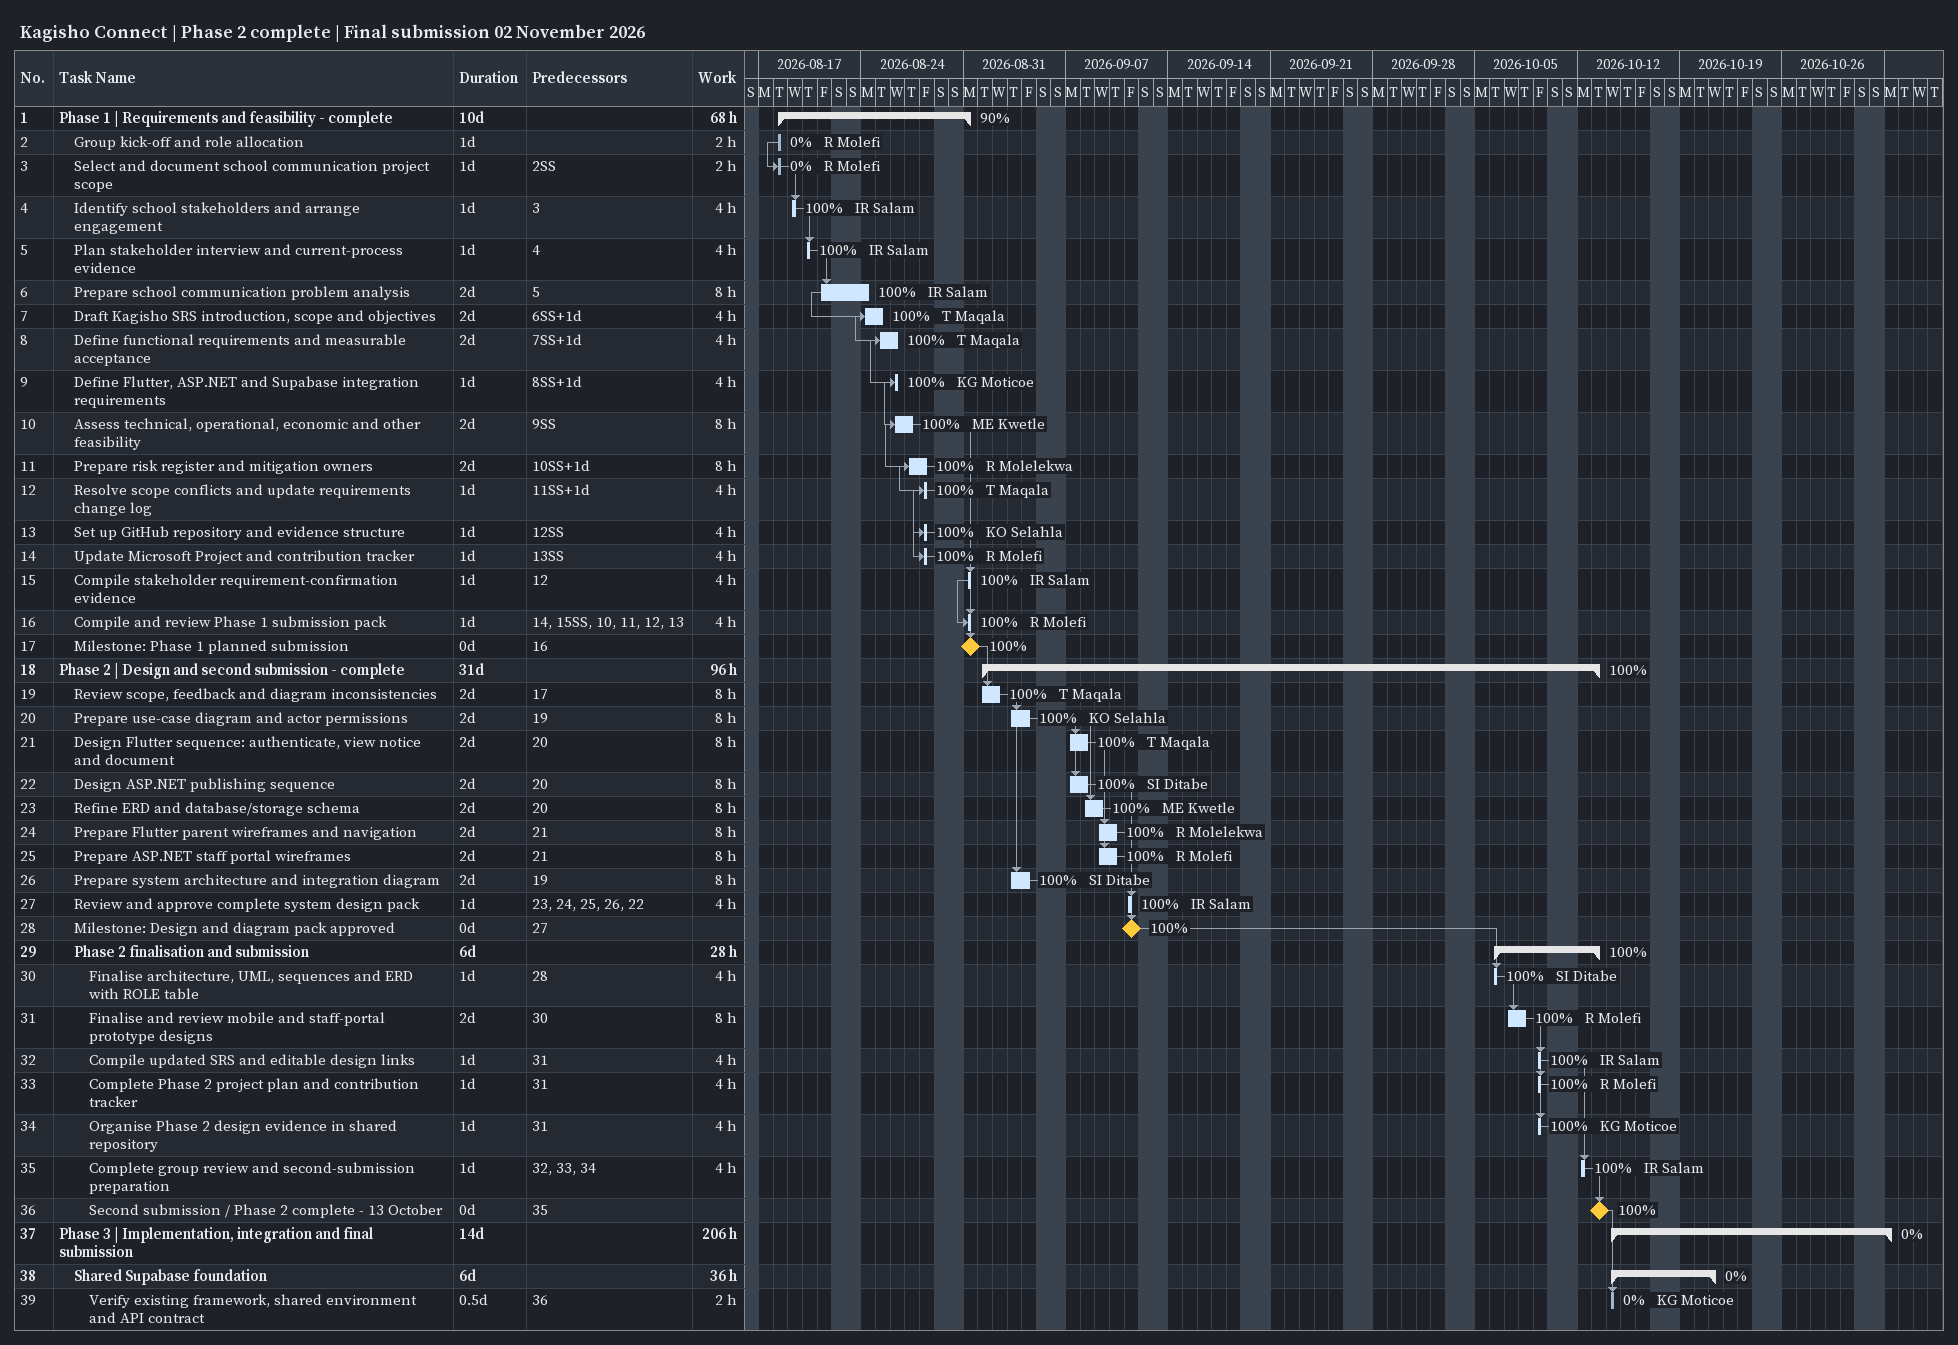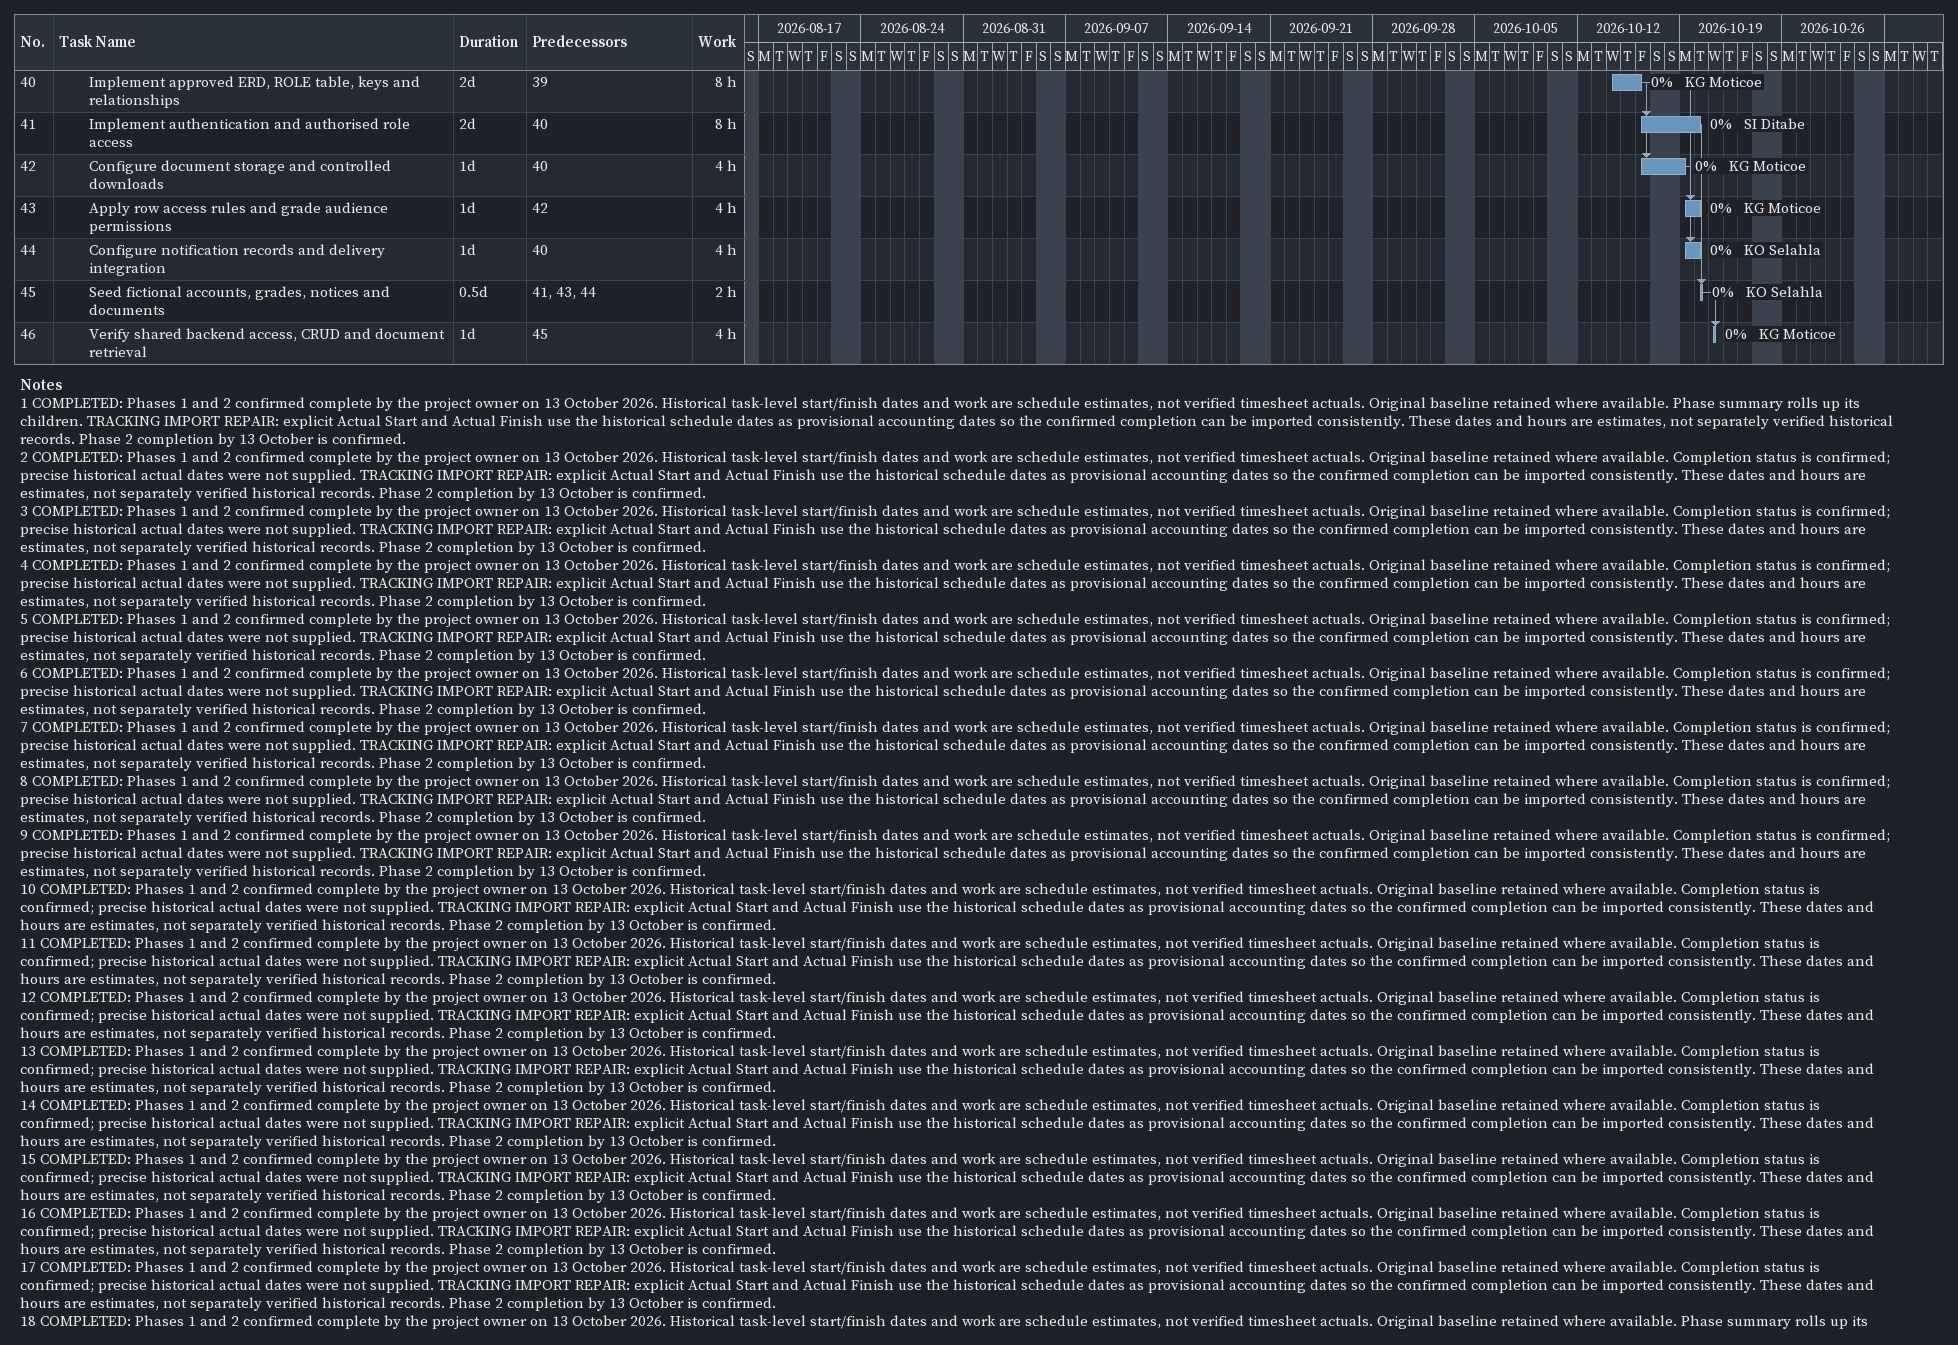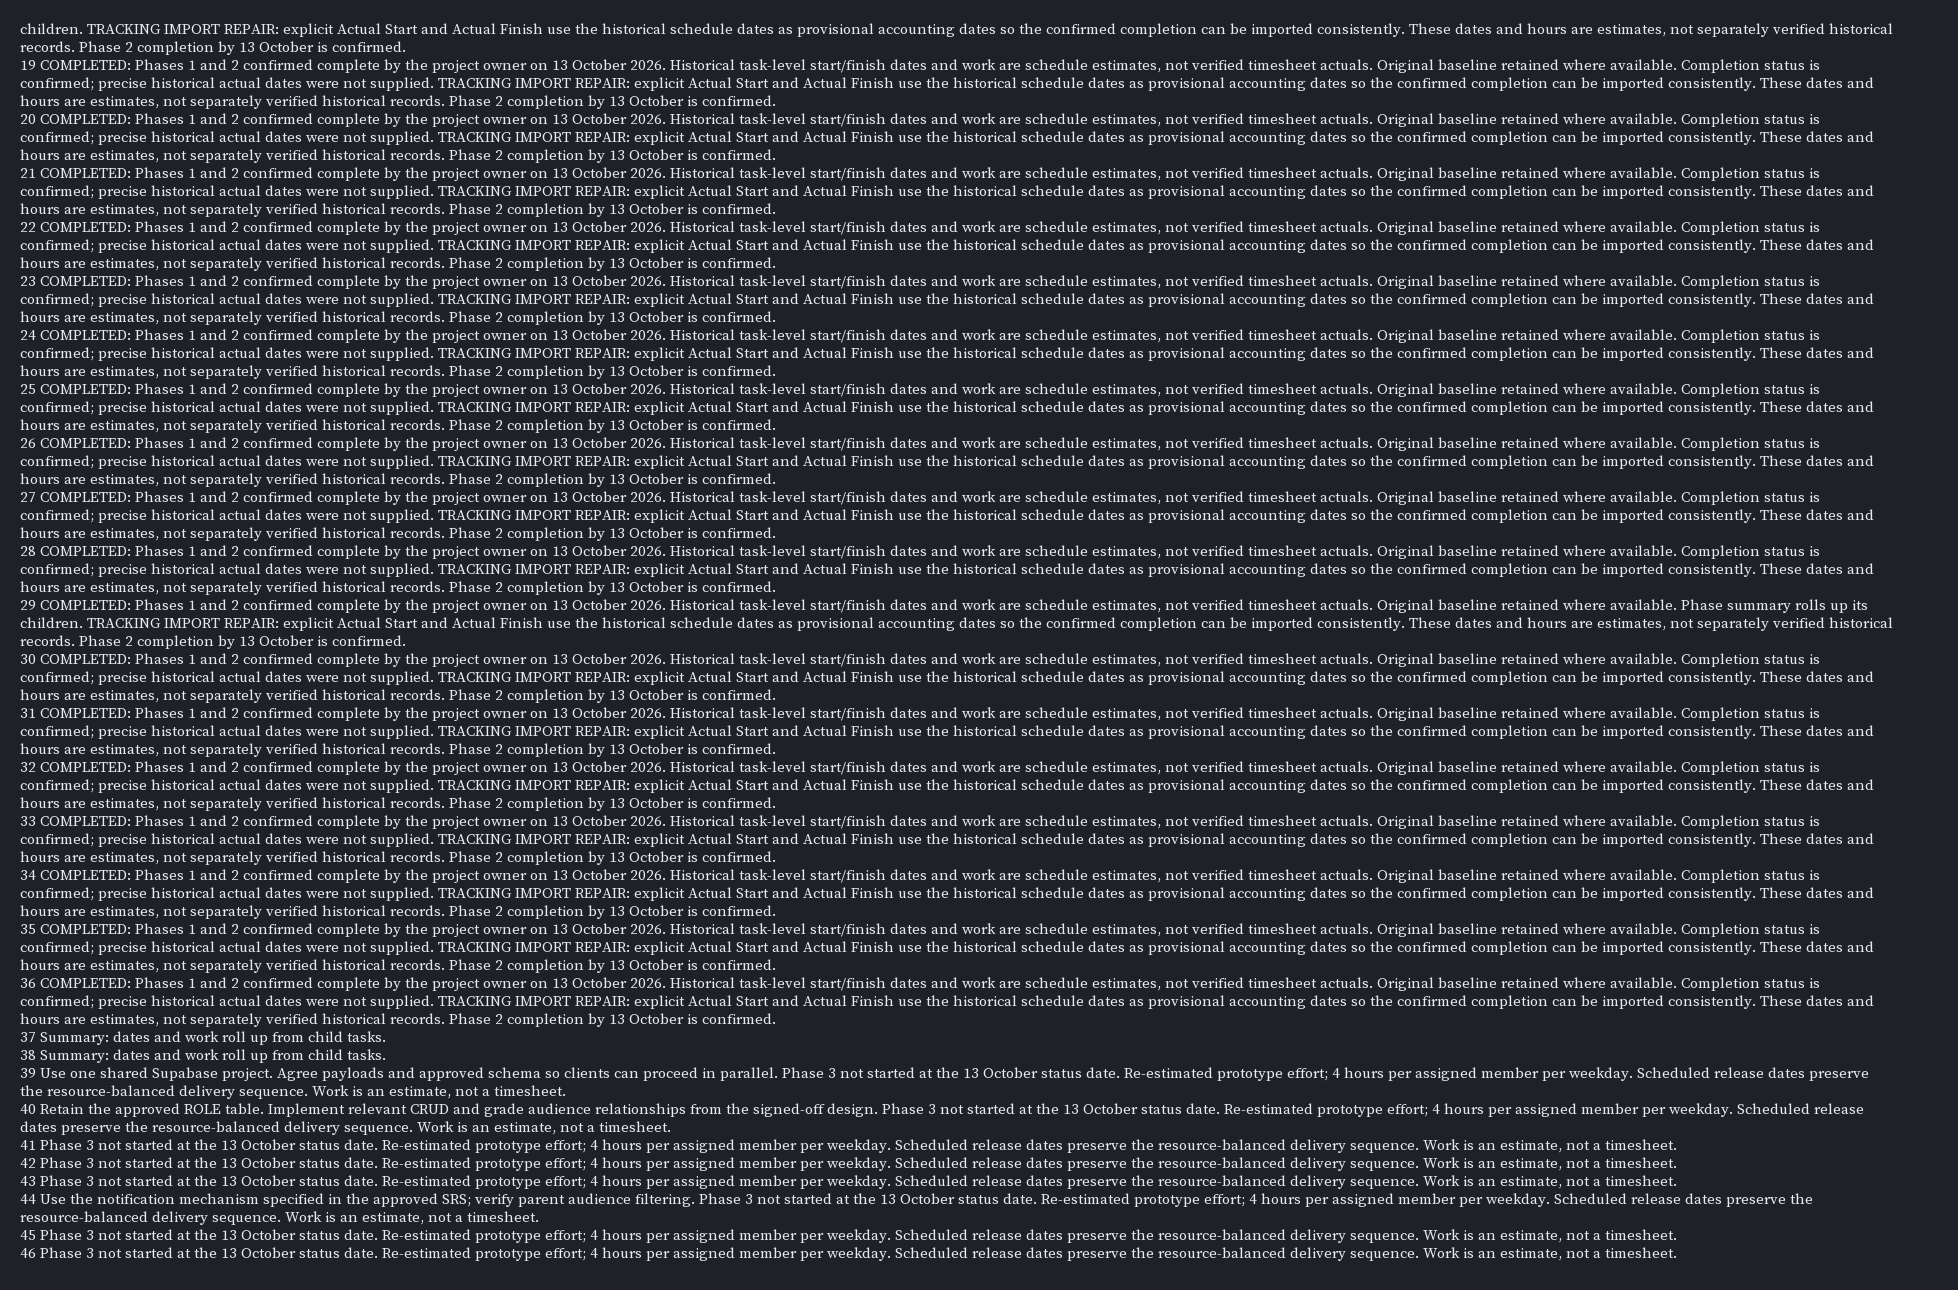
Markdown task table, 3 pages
Kagisho Connect | Phase 2 complete | Final submission 02 November 2026

| ID | Level | Task | Duration | Start | Finish | Predecessors | Resources | % complete | Work (h) |
|---|---|---|---|---|---|---|---|---|---|
| 1 | 1 | **Phase 1 \| Requirements and feasibility - complete** | 10d | 2026-08-18 | 2026-08-31 |  |  | 90 | 68 |
| 2 | 2 | Group kick-off and role allocation | 1d | 2026-08-18 | 2026-08-18 |  | R Molefi | 0 | 2 |
| 3 | 2 | Select and document school communication project scope | 1d | 2026-08-18 | 2026-08-18 | 2SS | R Molefi | 0 | 2 |
| 4 | 2 | Identify school stakeholders and arrange engagement | 1d | 2026-08-19 | 2026-08-19 | 3 | IR Salam | 100 | 4 |
| 5 | 2 | Plan stakeholder interview and current-process evidence | 1d | 2026-08-20 | 2026-08-20 | 4 | IR Salam | 100 | 4 |
| 6 | 2 | Prepare school communication problem analysis | 2d | 2026-08-21 | 2026-08-24 | 5 | IR Salam | 100 | 8 |
| 7 | 2 | Draft Kagisho SRS introduction, scope and objectives | 2d | 2026-08-24 | 2026-08-25 | 6SS+1d | T Maqala | 100 | 4 |
| 8 | 2 | Define functional requirements and measurable acceptance | 2d | 2026-08-25 | 2026-08-26 | 7SS+1d | T Maqala | 100 | 4 |
| 9 | 2 | Define Flutter, ASP.NET and Supabase integration requirements | 1d | 2026-08-26 | 2026-08-26 | 8SS+1d | KG Moticoe | 100 | 4 |
| 10 | 2 | Assess technical, operational, economic and other feasibility | 2d | 2026-08-26 | 2026-08-27 | 9SS | ME Kwetle | 100 | 8 |
| 11 | 2 | Prepare risk register and mitigation owners | 2d | 2026-08-27 | 2026-08-28 | 10SS+1d | R Molelekwa | 100 | 8 |
| 12 | 2 | Resolve scope conflicts and update requirements change log | 1d | 2026-08-28 | 2026-08-28 | 11SS+1d | T Maqala | 100 | 4 |
| 13 | 2 | Set up GitHub repository and evidence structure | 1d | 2026-08-28 | 2026-08-28 | 12SS | KO Selahla | 100 | 4 |
| 14 | 2 | Update Microsoft Project and contribution tracker | 1d | 2026-08-28 | 2026-08-28 | 13SS | R Molefi | 100 | 4 |
| 15 | 2 | Compile stakeholder requirement-confirmation evidence | 1d | 2026-08-31 | 2026-08-31 | 12 | IR Salam | 100 | 4 |
| 16 | 2 | Compile and review Phase 1 submission pack | 1d | 2026-08-31 | 2026-08-31 | 14, 15SS, 10, 11, 12, 13 | R Molefi | 100 | 4 |
| 17 | 2 | Milestone: Phase 1 planned submission | 0d | 2026-08-31 | 2026-08-31 | 16 |  | 100 |  |
| 18 | 1 | **Phase 2 \| Design and second submission - complete** | 31d | 2026-09-01 | 2026-10-13 |  |  | 100 | 96 |
| 19 | 2 | Review scope, feedback and diagram inconsistencies | 2d | 2026-09-01 | 2026-09-02 | 17 | T Maqala | 100 | 8 |
| 20 | 2 | Prepare use-case diagram and actor permissions | 2d | 2026-09-03 | 2026-09-04 | 19 | KO Selahla | 100 | 8 |
| 21 | 2 | Design Flutter sequence: authenticate, view notice and document | 2d | 2026-09-07 | 2026-09-08 | 20 | T Maqala | 100 | 8 |
| 22 | 2 | Design ASP.NET publishing sequence | 2d | 2026-09-07 | 2026-09-08 | 20 | SI Ditabe | 100 | 8 |
| 23 | 2 | Refine ERD and database/storage schema | 2d | 2026-09-08 | 2026-09-09 | 20 | ME Kwetle | 100 | 8 |
| 24 | 2 | Prepare Flutter parent wireframes and navigation | 2d | 2026-09-09 | 2026-09-10 | 21 | R Molelekwa | 100 | 8 |
| 25 | 2 | Prepare ASP.NET staff portal wireframes | 2d | 2026-09-09 | 2026-09-10 | 21 | R Molefi | 100 | 8 |
| 26 | 2 | Prepare system architecture and integration diagram | 2d | 2026-09-03 | 2026-09-04 | 19 | SI Ditabe | 100 | 8 |
| 27 | 2 | Review and approve complete system design pack | 1d | 2026-09-11 | 2026-09-11 | 23, 24, 25, 26, 22 | IR Salam | 100 | 4 |
| 28 | 2 | Milestone: Design and diagram pack approved | 0d | 2026-09-11 | 2026-09-11 | 27 |  | 100 |  |
| 29 | 2 | **Phase 2 finalisation and submission** | 6d | 2026-10-06 | 2026-10-13 |  |  | 100 | 28 |
| 30 | 3 | Finalise architecture, UML, sequences and ERD with ROLE table | 1d | 2026-10-06 | 2026-10-06 | 28 | SI Ditabe | 100 | 4 |
| 31 | 3 | Finalise and review mobile and staff-portal prototype designs | 2d | 2026-10-07 | 2026-10-08 | 30 | R Molefi | 100 | 8 |
| 32 | 3 | Compile updated SRS and editable design links | 1d | 2026-10-09 | 2026-10-09 | 31 | IR Salam | 100 | 4 |
| 33 | 3 | Complete Phase 2 project plan and contribution tracker | 1d | 2026-10-09 | 2026-10-09 | 31 | R Molefi | 100 | 4 |
| 34 | 3 | Organise Phase 2 design evidence in shared repository | 1d | 2026-10-09 | 2026-10-09 | 31 | KG Moticoe | 100 | 4 |
| 35 | 3 | Complete group review and second-submission preparation | 1d | 2026-10-12 | 2026-10-12 | 32, 33, 34 | IR Salam | 100 | 4 |
| 36 | 3 | Second submission / Phase 2 complete - 13 October | 0d | 2026-10-13 | 2026-10-13 | 35 |  | 100 |  |
| 37 | 1 | **Phase 3 \| Implementation, integration and final submission** | 14d | 2026-10-14 | 2026-11-02 |  |  | 0 | 206 |
| 38 | 2 | **Shared Supabase foundation** | 6d | 2026-10-14 | 2026-10-21 |  |  | 0 | 36 |
| 39 | 3 | Verify existing framework, shared environment and API contract | 0.5d | 2026-10-14 | 2026-10-14 | 36 | KG Moticoe | 0 | 2 |
| 40 | 3 | Implement approved ERD, ROLE table, keys and relationships | 2d | 2026-10-14 | 2026-10-16 | 39 | KG Moticoe | 0 | 8 |
| 41 | 3 | Implement authentication and authorised role access | 2d | 2026-10-16 | 2026-10-20 | 40 | SI Ditabe | 0 | 8 |
| 42 | 3 | Configure document storage and controlled downloads | 1d | 2026-10-16 | 2026-10-19 | 40 | KG Moticoe | 0 | 4 |
| 43 | 3 | Apply row access rules and grade audience permissions | 1d | 2026-10-19 | 2026-10-20 | 42 | KG Moticoe | 0 | 4 |
| 44 | 3 | Configure notification records and delivery integration | 1d | 2026-10-19 | 2026-10-20 | 40 | KO Selahla | 0 | 4 |
| 45 | 3 | Seed fictional accounts, grades, notices and documents | 0.5d | 2026-10-20 | 2026-10-20 | 41, 43, 44 | KO Selahla | 0 | 2 |
| 46 | 3 | Verify shared backend access, CRUD and document retrieval | 1d | 2026-10-21 | 2026-10-21 | 45 | KG Moticoe | 0 | 4 |

Notes
- 1: COMPLETED: Phases 1 and 2 confirmed complete by the project owner on 13 October 2026. Historical task-level start/finish dates and work are schedule estimates, not verified timesheet actuals. Original baseline retained where available. Phase summary rolls up its children. TRACKING IMPORT REPAIR: explicit Actual Start and Actual Finish use the historical schedule dates as provisional accounting dates so the confirmed completion can be imported consistently. These dates and hours are estimates, not separately verified historical records. Phase 2 completion by 13 October is confirmed.
- 2: COMPLETED: Phases 1 and 2 confirmed complete by the project owner on 13 October 2026. Historical task-level start/finish dates and work are schedule estimates, not verified timesheet actuals. Original baseline retained where available. Completion status is confirmed; precise historical actual dates were not supplied. TRACKING IMPORT REPAIR: explicit Actual Start and Actual Finish use the historical schedule dates as provisional accounting dates so the confirmed completion can be imported consistently. These dates and hours are estimates, not separately verified historical records. Phase 2 completion by 13 October is confirmed.
- 3: COMPLETED: Phases 1 and 2 confirmed complete by the project owner on 13 October 2026. Historical task-level start/finish dates and work are schedule estimates, not verified timesheet actuals. Original baseline retained where available. Completion status is confirmed; precise historical actual dates were not supplied. TRACKING IMPORT REPAIR: explicit Actual Start and Actual Finish use the historical schedule dates as provisional accounting dates so the confirmed completion can be imported consistently. These dates and hours are estimates, not separately verified historical records. Phase 2 completion by 13 October is confirmed.
- 4: COMPLETED: Phases 1 and 2 confirmed complete by the project owner on 13 October 2026. Historical task-level start/finish dates and work are schedule estimates, not verified timesheet actuals. Original baseline retained where available. Completion status is confirmed; precise historical actual dates were not supplied. TRACKING IMPORT REPAIR: explicit Actual Start and Actual Finish use the historical schedule dates as provisional accounting dates so the confirmed completion can be imported consistently. These dates and hours are estimates, not separately verified historical records. Phase 2 completion by 13 October is confirmed.
- 5: COMPLETED: Phases 1 and 2 confirmed complete by the project owner on 13 October 2026. Historical task-level start/finish dates and work are schedule estimates, not verified timesheet actuals. Original baseline retained where available. Completion status is confirmed; precise historical actual dates were not supplied. TRACKING IMPORT REPAIR: explicit Actual Start and Actual Finish use the historical schedule dates as provisional accounting dates so the confirmed completion can be imported consistently. These dates and hours are estimates, not separately verified historical records. Phase 2 completion by 13 October is confirmed.
- 6: COMPLETED: Phases 1 and 2 confirmed complete by the project owner on 13 October 2026. Historical task-level start/finish dates and work are schedule estimates, not verified timesheet actuals. Original baseline retained where available. Completion status is confirmed; precise historical actual dates were not supplied. TRACKING IMPORT REPAIR: explicit Actual Start and Actual Finish use the historical schedule dates as provisional accounting dates so the confirmed completion can be imported consistently. These dates and hours are estimates, not separately verified historical records. Phase 2 completion by 13 October is confirmed.
- 7: COMPLETED: Phases 1 and 2 confirmed complete by the project owner on 13 October 2026. Historical task-level start/finish dates and work are schedule estimates, not verified timesheet actuals. Original baseline retained where available. Completion status is confirmed; precise historical actual dates were not supplied. TRACKING IMPORT REPAIR: explicit Actual Start and Actual Finish use the historical schedule dates as provisional accounting dates so the confirmed completion can be imported consistently. These dates and hours are estimates, not separately verified historical records. Phase 2 completion by 13 October is confirmed.
- 8: COMPLETED: Phases 1 and 2 confirmed complete by the project owner on 13 October 2026. Historical task-level start/finish dates and work are schedule estimates, not verified timesheet actuals. Original baseline retained where available. Completion status is confirmed; precise historical actual dates were not supplied. TRACKING IMPORT REPAIR: explicit Actual Start and Actual Finish use the historical schedule dates as provisional accounting dates so the confirmed completion can be imported consistently. These dates and hours are estimates, not separately verified historical records. Phase 2 completion by 13 October is confirmed.
- 9: COMPLETED: Phases 1 and 2 confirmed complete by the project owner on 13 October 2026. Historical task-level start/finish dates and work are schedule estimates, not verified timesheet actuals. Original baseline retained where available. Completion status is confirmed; precise historical actual dates were not supplied. TRACKING IMPORT REPAIR: explicit Actual Start and Actual Finish use the historical schedule dates as provisional accounting dates so the confirmed completion can be imported consistently. These dates and hours are estimates, not separately verified historical records. Phase 2 completion by 13 October is confirmed.
- 10: COMPLETED: Phases 1 and 2 confirmed complete by the project owner on 13 October 2026. Historical task-level start/finish dates and work are schedule estimates, not verified timesheet actuals. Original baseline retained where available. Completion status is confirmed; precise historical actual dates were not supplied. TRACKING IMPORT REPAIR: explicit Actual Start and Actual Finish use the historical schedule dates as provisional accounting dates so the confirmed completion can be imported consistently. These dates and hours are estimates, not separately verified historical records. Phase 2 completion by 13 October is confirmed.
- 11: COMPLETED: Phases 1 and 2 confirmed complete by the project owner on 13 October 2026. Historical task-level start/finish dates and work are schedule estimates, not verified timesheet actuals. Original baseline retained where available. Completion status is confirmed; precise historical actual dates were not supplied. TRACKING IMPORT REPAIR: explicit Actual Start and Actual Finish use the historical schedule dates as provisional accounting dates so the confirmed completion can be imported consistently. These dates and hours are estimates, not separately verified historical records. Phase 2 completion by 13 October is confirmed.
- 12: COMPLETED: Phases 1 and 2 confirmed complete by the project owner on 13 October 2026. Historical task-level start/finish dates and work are schedule estimates, not verified timesheet actuals. Original baseline retained where available. Completion status is confirmed; precise historical actual dates were not supplied. TRACKING IMPORT REPAIR: explicit Actual Start and Actual Finish use the historical schedule dates as provisional accounting dates so the confirmed completion can be imported consistently. These dates and hours are estimates, not separately verified historical records. Phase 2 completion by 13 October is confirmed.
- 13: COMPLETED: Phases 1 and 2 confirmed complete by the project owner on 13 October 2026. Historical task-level start/finish dates and work are schedule estimates, not verified timesheet actuals. Original baseline retained where available. Completion status is confirmed; precise historical actual dates were not supplied. TRACKING IMPORT REPAIR: explicit Actual Start and Actual Finish use the historical schedule dates as provisional accounting dates so the confirmed completion can be imported consistently. These dates and hours are estimates, not separately verified historical records. Phase 2 completion by 13 October is confirmed.
- 14: COMPLETED: Phases 1 and 2 confirmed complete by the project owner on 13 October 2026. Historical task-level start/finish dates and work are schedule estimates, not verified timesheet actuals. Original baseline retained where available. Completion status is confirmed; precise historical actual dates were not supplied. TRACKING IMPORT REPAIR: explicit Actual Start and Actual Finish use the historical schedule dates as provisional accounting dates so the confirmed completion can be imported consistently. These dates and hours are estimates, not separately verified historical records. Phase 2 completion by 13 October is confirmed.
- 15: COMPLETED: Phases 1 and 2 confirmed complete by the project owner on 13 October 2026. Historical task-level start/finish dates and work are schedule estimates, not verified timesheet actuals. Original baseline retained where available. Completion status is confirmed; precise historical actual dates were not supplied. TRACKING IMPORT REPAIR: explicit Actual Start and Actual Finish use the historical schedule dates as provisional accounting dates so the confirmed completion can be imported consistently. These dates and hours are estimates, not separately verified historical records. Phase 2 completion by 13 October is confirmed.
- 16: COMPLETED: Phases 1 and 2 confirmed complete by the project owner on 13 October 2026. Historical task-level start/finish dates and work are schedule estimates, not verified timesheet actuals. Original baseline retained where available. Completion status is confirmed; precise historical actual dates were not supplied. TRACKING IMPORT REPAIR: explicit Actual Start and Actual Finish use the historical schedule dates as provisional accounting dates so the confirmed completion can be imported consistently. These dates and hours are estimates, not separately verified historical records. Phase 2 completion by 13 October is confirmed.
- 17: COMPLETED: Phases 1 and 2 confirmed complete by the project owner on 13 October 2026. Historical task-level start/finish dates and work are schedule estimates, not verified timesheet actuals. Original baseline retained where available. Completion status is confirmed; precise historical actual dates were not supplied. TRACKING IMPORT REPAIR: explicit Actual Start and Actual Finish use the historical schedule dates as provisional accounting dates so the confirmed completion can be imported consistently. These dates and hours are estimates, not separately verified historical records. Phase 2 completion by 13 October is confirmed.
- 18: COMPLETED: Phases 1 and 2 confirmed complete by the project owner on 13 October 2026. Historical task-level start/finish dates and work are schedule estimates, not verified timesheet actuals. Original baseline retained where available. Phase summary rolls up its children. TRACKING IMPORT REPAIR: explicit Actual Start and Actual Finish use the historical schedule dates as provisional accounting dates so the confirmed completion can be imported consistently. These dates and hours are estimates, not separately verified historical records. Phase 2 completion by 13 October is confirmed.
- 19: COMPLETED: Phases 1 and 2 confirmed complete by the project owner on 13 October 2026. Historical task-level start/finish dates and work are schedule estimates, not verified timesheet actuals. Original baseline retained where available. Completion status is confirmed; precise historical actual dates were not supplied. TRACKING IMPORT REPAIR: explicit Actual Start and Actual Finish use the historical schedule dates as provisional accounting dates so the confirmed completion can be imported consistently. These dates and hours are estimates, not separately verified historical records. Phase 2 completion by 13 October is confirmed.
- 20: COMPLETED: Phases 1 and 2 confirmed complete by the project owner on 13 October 2026. Historical task-level start/finish dates and work are schedule estimates, not verified timesheet actuals. Original baseline retained where available. Completion status is confirmed; precise historical actual dates were not supplied. TRACKING IMPORT REPAIR: explicit Actual Start and Actual Finish use the historical schedule dates as provisional accounting dates so the confirmed completion can be imported consistently. These dates and hours are estimates, not separately verified historical records. Phase 2 completion by 13 October is confirmed.
- 21: COMPLETED: Phases 1 and 2 confirmed complete by the project owner on 13 October 2026. Historical task-level start/finish dates and work are schedule estimates, not verified timesheet actuals. Original baseline retained where available. Completion status is confirmed; precise historical actual dates were not supplied. TRACKING IMPORT REPAIR: explicit Actual Start and Actual Finish use the historical schedule dates as provisional accounting dates so the confirmed completion can be imported consistently. These dates and hours are estimates, not separately verified historical records. Phase 2 completion by 13 October is confirmed.
- 22: COMPLETED: Phases 1 and 2 confirmed complete by the project owner on 13 October 2026. Historical task-level start/finish dates and work are schedule estimates, not verified timesheet actuals. Original baseline retained where available. Completion status is confirmed; precise historical actual dates were not supplied. TRACKING IMPORT REPAIR: explicit Actual Start and Actual Finish use the historical schedule dates as provisional accounting dates so the confirmed completion can be imported consistently. These dates and hours are estimates, not separately verified historical records. Phase 2 completion by 13 October is confirmed.
- 23: COMPLETED: Phases 1 and 2 confirmed complete by the project owner on 13 October 2026. Historical task-level start/finish dates and work are schedule estimates, not verified timesheet actuals. Original baseline retained where available. Completion status is confirmed; precise historical actual dates were not supplied. TRACKING IMPORT REPAIR: explicit Actual Start and Actual Finish use the historical schedule dates as provisional accounting dates so the confirmed completion can be imported consistently. These dates and hours are estimates, not separately verified historical records. Phase 2 completion by 13 October is confirmed.
- 24: COMPLETED: Phases 1 and 2 confirmed complete by the project owner on 13 October 2026. Historical task-level start/finish dates and work are schedule estimates, not verified timesheet actuals. Original baseline retained where available. Completion status is confirmed; precise historical actual dates were not supplied. TRACKING IMPORT REPAIR: explicit Actual Start and Actual Finish use the historical schedule dates as provisional accounting dates so the confirmed completion can be imported consistently. These dates and hours are estimates, not separately verified historical records. Phase 2 completion by 13 October is confirmed.
- 25: COMPLETED: Phases 1 and 2 confirmed complete by the project owner on 13 October 2026. Historical task-level start/finish dates and work are schedule estimates, not verified timesheet actuals. Original baseline retained where available. Completion status is confirmed; precise historical actual dates were not supplied. TRACKING IMPORT REPAIR: explicit Actual Start and Actual Finish use the historical schedule dates as provisional accounting dates so the confirmed completion can be imported consistently. These dates and hours are estimates, not separately verified historical records. Phase 2 completion by 13 October is confirmed.
- 26: COMPLETED: Phases 1 and 2 confirmed complete by the project owner on 13 October 2026. Historical task-level start/finish dates and work are schedule estimates, not verified timesheet actuals. Original baseline retained where available. Completion status is confirmed; precise historical actual dates were not supplied. TRACKING IMPORT REPAIR: explicit Actual Start and Actual Finish use the historical schedule dates as provisional accounting dates so the confirmed completion can be imported consistently. These dates and hours are estimates, not separately verified historical records. Phase 2 completion by 13 October is confirmed.
- 27: COMPLETED: Phases 1 and 2 confirmed complete by the project owner on 13 October 2026. Historical task-level start/finish dates and work are schedule estimates, not verified timesheet actuals. Original baseline retained where available. Completion status is confirmed; precise historical actual dates were not supplied. TRACKING IMPORT REPAIR: explicit Actual Start and Actual Finish use the historical schedule dates as provisional accounting dates so the confirmed completion can be imported consistently. These dates and hours are estimates, not separately verified historical records. Phase 2 completion by 13 October is confirmed.
- 28: COMPLETED: Phases 1 and 2 confirmed complete by the project owner on 13 October 2026. Historical task-level start/finish dates and work are schedule estimates, not verified timesheet actuals. Original baseline retained where available. Completion status is confirmed; precise historical actual dates were not supplied. TRACKING IMPORT REPAIR: explicit Actual Start and Actual Finish use the historical schedule dates as provisional accounting dates so the confirmed completion can be imported consistently. These dates and hours are estimates, not separately verified historical records. Phase 2 completion by 13 October is confirmed.
- 29: COMPLETED: Phases 1 and 2 confirmed complete by the project owner on 13 October 2026. Historical task-level start/finish dates and work are schedule estimates, not verified timesheet actuals. Original baseline retained where available. Phase summary rolls up its children. TRACKING IMPORT REPAIR: explicit Actual Start and Actual Finish use the historical schedule dates as provisional accounting dates so the confirmed completion can be imported consistently. These dates and hours are estimates, not separately verified historical records. Phase 2 completion by 13 October is confirmed.
- 30: COMPLETED: Phases 1 and 2 confirmed complete by the project owner on 13 October 2026. Historical task-level start/finish dates and work are schedule estimates, not verified timesheet actuals. Original baseline retained where available. Completion status is confirmed; precise historical actual dates were not supplied. TRACKING IMPORT REPAIR: explicit Actual Start and Actual Finish use the historical schedule dates as provisional accounting dates so the confirmed completion can be imported consistently. These dates and hours are estimates, not separately verified historical records. Phase 2 completion by 13 October is confirmed.
- 31: COMPLETED: Phases 1 and 2 confirmed complete by the project owner on 13 October 2026. Historical task-level start/finish dates and work are schedule estimates, not verified timesheet actuals. Original baseline retained where available. Completion status is confirmed; precise historical actual dates were not supplied. TRACKING IMPORT REPAIR: explicit Actual Start and Actual Finish use the historical schedule dates as provisional accounting dates so the confirmed completion can be imported consistently. These dates and hours are estimates, not separately verified historical records. Phase 2 completion by 13 October is confirmed.
- 32: COMPLETED: Phases 1 and 2 confirmed complete by the project owner on 13 October 2026. Historical task-level start/finish dates and work are schedule estimates, not verified timesheet actuals. Original baseline retained where available. Completion status is confirmed; precise historical actual dates were not supplied. TRACKING IMPORT REPAIR: explicit Actual Start and Actual Finish use the historical schedule dates as provisional accounting dates so the confirmed completion can be imported consistently. These dates and hours are estimates, not separately verified historical records. Phase 2 completion by 13 October is confirmed.
- 33: COMPLETED: Phases 1 and 2 confirmed complete by the project owner on 13 October 2026. Historical task-level start/finish dates and work are schedule estimates, not verified timesheet actuals. Original baseline retained where available. Completion status is confirmed; precise historical actual dates were not supplied. TRACKING IMPORT REPAIR: explicit Actual Start and Actual Finish use the historical schedule dates as provisional accounting dates so the confirmed completion can be imported consistently. These dates and hours are estimates, not separately verified historical records. Phase 2 completion by 13 October is confirmed.
- 34: COMPLETED: Phases 1 and 2 confirmed complete by the project owner on 13 October 2026. Historical task-level start/finish dates and work are schedule estimates, not verified timesheet actuals. Original baseline retained where available. Completion status is confirmed; precise historical actual dates were not supplied. TRACKING IMPORT REPAIR: explicit Actual Start and Actual Finish use the historical schedule dates as provisional accounting dates so the confirmed completion can be imported consistently. These dates and hours are estimates, not separately verified historical records. Phase 2 completion by 13 October is confirmed.
- 35: COMPLETED: Phases 1 and 2 confirmed complete by the project owner on 13 October 2026. Historical task-level start/finish dates and work are schedule estimates, not verified timesheet actuals. Original baseline retained where available. Completion status is confirmed; precise historical actual dates were not supplied. TRACKING IMPORT REPAIR: explicit Actual Start and Actual Finish use the historical schedule dates as provisional accounting dates so the confirmed completion can be imported consistently. These dates and hours are estimates, not separately verified historical records. Phase 2 completion by 13 October is confirmed.
- 36: COMPLETED: Phases 1 and 2 confirmed complete by the project owner on 13 October 2026. Historical task-level start/finish dates and work are schedule estimates, not verified timesheet actuals. Original baseline retained where available. Completion status is confirmed; precise historical actual dates were not supplied. TRACKING IMPORT REPAIR: explicit Actual Start and Actual Finish use the historical schedule dates as provisional accounting dates so the confirmed completion can be imported consistently. These dates and hours are estimates, not separately verified historical records. Phase 2 completion by 13 October is confirmed.
- 37: Summary: dates and work roll up from child tasks.
- 38: Summary: dates and work roll up from child tasks.
- 39: Use one shared Supabase project. Agree payloads and approved schema so clients can proceed in parallel. Phase 3 not started at the 13 October status date. Re-estimated prototype effort; 4 hours per assigned member per weekday. Scheduled release dates preserve the resource-balanced delivery sequence. Work is an estimate, not a timesheet.
- 40: Retain the approved ROLE table. Implement relevant CRUD and grade audience relationships from the signed-off design. Phase 3 not started at the 13 October status date. Re-estimated prototype effort; 4 hours per assigned member per weekday. Scheduled release dates preserve the resource-balanced delivery sequence. Work is an estimate, not a timesheet.
- 41: Phase 3 not started at the 13 October status date. Re-estimated prototype effort; 4 hours per assigned member per weekday. Scheduled release dates preserve the resource-balanced delivery sequence. Work is an estimate, not a timesheet.
- 42: Phase 3 not started at the 13 October status date. Re-estimated prototype effort; 4 hours per assigned member per weekday. Scheduled release dates preserve the resource-balanced delivery sequence. Work is an estimate, not a timesheet.
- 43: Phase 3 not started at the 13 October status date. Re-estimated prototype effort; 4 hours per assigned member per weekday. Scheduled release dates preserve the resource-balanced delivery sequence. Work is an estimate, not a timesheet.
- 44: Use the notification mechanism specified in the approved SRS; verify parent audience filtering. Phase 3 not started at the 13 October status date. Re-estimated prototype effort; 4 hours per assigned member per weekday. Scheduled release dates preserve the resource-balanced delivery sequence. Work is an estimate, not a timesheet.
- 45: Phase 3 not started at the 13 October status date. Re-estimated prototype effort; 4 hours per assigned member per weekday. Scheduled release dates preserve the resource-balanced delivery sequence. Work is an estimate, not a timesheet.
- 46: Phase 3 not started at the 13 October status date. Re-estimated prototype effort; 4 hours per assigned member per weekday. Scheduled release dates preserve the resource-balanced delivery sequence. Work is an estimate, not a timesheet.
